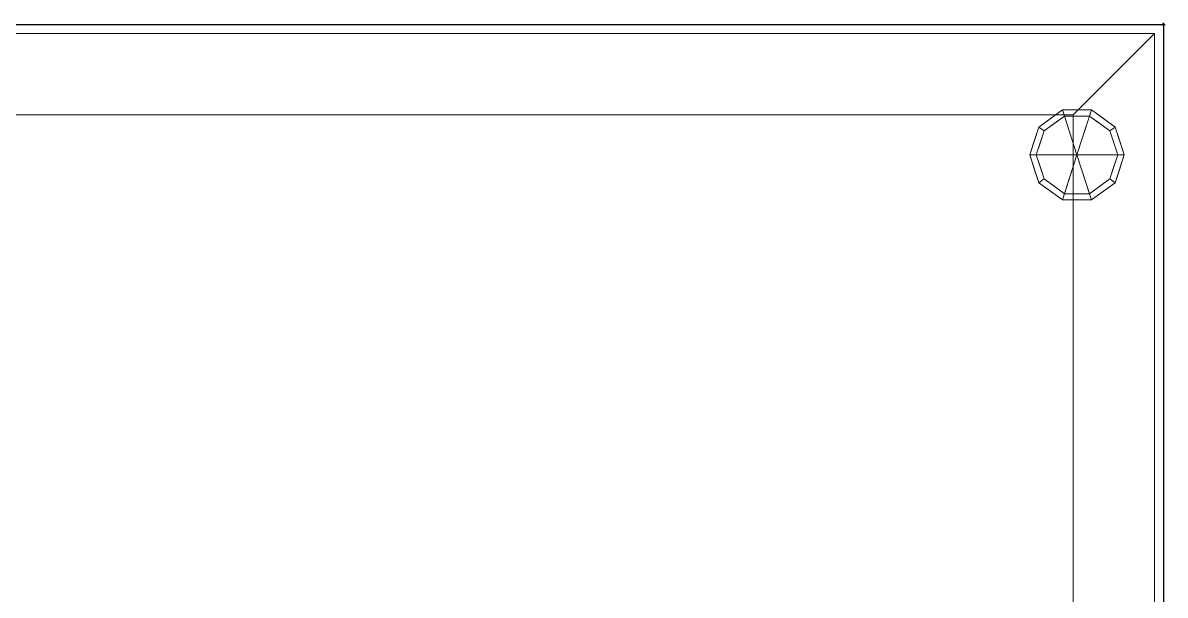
# Model space of a CAD drawing. Header units: millimetres. Extents: x -1 to 1401, y -701 to 1.
# Drawn here: x 700 to 1401, y -350 to 1 of the extents above; entities that cross this region are included whole.
import ezdxf

# ---------------------------------------------------------------- set-up
doc = ezdxf.new("R2010")
doc.units = ezdxf.units.MM
doc.header["$PDMODE"] = 34
for name, color, linetype in [('IQ_200_2D', 1, 'Continuous'), ('IQ_200_3D', 1, 'Continuous'), ('IQ_204_3D', 7, 'Continuous'), ('IQ_INS_3D', 3, 'Continuous')]:
    doc.layers.add(name, color=color, linetype=linetype)

msp = doc.modelspace()

# ---------------------------------------------------------------- linework, layer by layer
at = {"layer": 'IQ_200_2D'}
for p, q in [((0, 0), (1400, 0)), ((1400, 0), (1400, -700))]:
    msp.add_line(p, q, dxfattribs=at)
at = {"layer": 'IQ_INS_3D'}
msp.add_point((1400, 0), dxfattribs=at)

# ---------------------------------------------------------------- meshes
at = {"layer": 'IQ_200_3D', "lineweight": 9}
mesh = msp.add_polyface(dxfattribs=at)
corners = [(0, 0, 900), (0, -700, 900), (1400, -700, 900), (1400, 0, 900)]
mesh.append_faces([[corners[k] for k in face] for face in [(0, 1, 2, 3)]])
mesh = msp.add_polyface(dxfattribs=at)
corners = [(1400, -700, 850), (0, -700, 850), (0, 0, 850), (1400, 0, 850)]
mesh.append_faces([[corners[k] for k in face] for face in [(0, 1, 2, 3)]])
mesh = msp.add_polyface(dxfattribs=at)
corners = [(1400, 0, 900), (1400, 0, 850), (0, 0, 850), (0, 0, 900)]
mesh.append_faces([[corners[k] for k in face] for face in [(0, 1, 2, 3)]])
mesh = msp.add_polyface(dxfattribs=at)
corners = [(1394.5, -5.5, 850), (5.5, -5.5, 850), (5.5, -694.5, 850), (55.5, -694.5, 850), (55.5, -55.5, 850), (1344.5, -55.5, 850), (1344.5, -694.5, 850), (1394.5, -694.5, 850)]
mesh.append_faces([[corners[k] for k in face] for face in [(4, 1, 2, 3)]], dxfattribs={"vtx0": -1})
mesh.append_faces([[corners[k] for k in face] for face in [(7, 0, 5, 6)]], dxfattribs={"vtx1": -1})
mesh.append_faces([[corners[k] for k in face] for face in [(4, 5, 0, 1)]], dxfattribs={"vtx1": -1, "vtx3": -1})
mesh = msp.add_polyface(dxfattribs=at)
corners = [(1394.5, -694.5, 150), (5.5, -694.5, 150), (5.5, -5.5, 150), (1394.5, -5.5, 150)]
mesh.append_faces([[corners[k] for k in face] for face in [(0, 1, 2, 3)]])
mesh = msp.add_polyface(dxfattribs=at)
corners = [(1394.5, -5.5, 850), (1394.5, -5.5, 150), (5.5, -5.5, 150), (5.5, -5.5, 850)]
mesh.append_faces([[corners[k] for k in face] for face in [(0, 1, 2, 3)]])
mesh = msp.add_polyface(dxfattribs=at)
corners = [(1394.5, -694.5, 850), (1394.5, -694.5, 150), (1394.5, -5.5, 150), (1394.5, -5.5, 850)]
mesh.append_faces([[corners[k] for k in face] for face in [(0, 1, 2, 3)]])
mesh = msp.add_polyface(dxfattribs=at)
corners = [(1400, -700, 900), (1400, -700, 850), (1400, 0, 850), (1400, 0, 900)]
mesh.append_faces([[corners[k] for k in face] for face in [(0, 1, 2, 3)]])
mesh = msp.add_polyface(dxfattribs=at)
corners = [(55.5, -55.5, 200), (1344.5, -55.5, 200), (1344.5, -55.5, 850), (55.5, -55.5, 850)]
mesh.append_faces([[corners[k] for k in face] for face in [(0, 1, 2, 3)]])
mesh = msp.add_polyface(dxfattribs=at)
corners = [(55.5, -55.5, 200), (55.5, -694.5, 200), (1344.5, -694.5, 200), (1344.5, -55.5, 200)]
mesh.append_faces([[corners[k] for k in face] for face in [(0, 1, 2, 3)]])
mesh = msp.add_polyface(dxfattribs=at)
corners = [(1344.5, -55.5, 200), (1344.5, -694.5, 200), (1344.5, -694.5, 850), (1344.5, -55.5, 850)]
mesh.append_faces([[corners[k] for k in face] for face in [(0, 1, 2, 3)]])
at = {"layer": 'IQ_204_3D', "lineweight": 9}
mesh = msp.add_polyface(dxfattribs=at)
corners = [(1346.9, -80, 150), (1375.9, -80, 150), (1370.36, -62.95, 150), (1355.86, -52.42, 150), (1337.94, -52.42, 150), (1323.44, -62.95, 150), (1317.9, -80, 150)]
mesh.append_faces([[corners[k] for k in face] for face in [(0, 4, 5, 6)]], dxfattribs={"vtx0": -1})
mesh.append_faces([[corners[k] for k in face] for face in [(0, 3, 4)]], dxfattribs={"vtx0": -1, "vtx2": -1})
mesh.append_faces([[corners[k] for k in face] for face in [(0, 1, 2, 3)]], dxfattribs={"vtx3": -1})
mesh = msp.add_polyface(dxfattribs=at)
corners = [(1317.9, -80, 150), (1323.44, -62.95, 150), (1337.94, -52.42, 150), (1355.86, -52.42, 150), (1370.36, -62.95, 150), (1375.9, -80, 150), (1375.9, -80, 25), (1370.36, -62.95, 25), (1355.86, -52.42, 25), (1337.94, -52.42, 25), (1323.44, -62.95, 25), (1317.9, -80, 25), (1363.11, -57.69, 150), (1363.11, -57.69, 25), (1373.13, -71.48, 25), (1373.13, -71.48, 150), (1346.9, -52.42, 150), (1346.9, -52.42, 25), (1330.69, -57.69, 25), (1330.69, -57.69, 150), (1320.21, -72.88, 25), (1320.67, -71.48, 150), (1321.83, -67.92, 25)]
mesh.append_faces([[corners[k] for k in face] for face in [(22, 1, 10), (1, 22, 21)]], dxfattribs={"vtx0": -1, "vtx1": -1})
mesh.append_faces([[corners[k] for k in face] for face in [(20, 0, 21)]], dxfattribs={"vtx0": -1, "vtx2": -1})
mesh.append_faces([[corners[k] for k in face] for face in [(22, 20, 21)]], dxfattribs={"vtx1": -1, "vtx2": -1})
mesh.append_faces([[corners[k] for k in face] for face in [(2, 16, 17, 9), (13, 8, 3, 12), (4, 15, 14, 7), (7, 13, 12, 4), (9, 18, 19, 2), (16, 3, 8, 17), (1, 19, 18, 10)]], dxfattribs={"vtx1": -1, "vtx3": -1})
mesh.append_faces([[corners[k] for k in face] for face in [(5, 6, 14, 15), (20, 11, 0)]], dxfattribs={"vtx2": -1})
mesh = msp.add_polyface(dxfattribs=at)
corners = [(1317.9, -80, 25), (1323.44, -62.95, 25), (1337.94, -52.42, 25), (1355.86, -52.42, 25), (1370.36, -62.95, 25), (1375.9, -80, 25), (1371.9, -80, 25), (1367.13, -65.31, 25), (1354.63, -56.22, 25), (1339.17, -56.22, 25), (1326.67, -65.31, 25), (1321.9, -80, 25)]
mesh.append_faces([[corners[k] for k in face] for face in [(10, 1, 2, 9)]], dxfattribs={"vtx0": -1, "vtx2": -1})
mesh.append_faces([[corners[k] for k in face] for face in [(6, 7, 4, 5)]], dxfattribs={"vtx1": -1})
mesh.append_faces([[corners[k] for k in face] for face in [(8, 9, 2, 3), (7, 8, 3, 4)]], dxfattribs={"vtx1": -1, "vtx3": -1})
mesh.append_faces([[corners[k] for k in face] for face in [(11, 0, 1, 10)]], dxfattribs={"vtx2": -1})
mesh = msp.add_polyface(dxfattribs=at)
corners = [(1321.9, -80, 25), (1326.67, -65.31, 25), (1339.17, -56.22, 25), (1354.63, -56.22, 25), (1367.13, -65.31, 25), (1371.9, -80, 25), (1371.9, -80, 0), (1367.13, -65.31, 0), (1354.63, -56.22, 0), (1339.17, -56.22, 0), (1326.67, -65.31, 0), (1321.9, -80, 0), (1360.88, -60.76, 0), (1360.88, -60.76, 25), (1369.51, -72.65, 25), (1369.51, -72.65, 0), (1346.9, -56.22, 25), (1346.9, -56.22, 0), (1324.22, -72.87, 0), (1324.29, -72.65, 25), (1332.92, -60.76, 0), (1332.92, -60.76, 25)]
mesh.append_faces([[corners[k] for k in face] for face in [(15, 14, 5, 6)]], dxfattribs={"vtx0": -1})
mesh.append_faces([[corners[k] for k in face] for face in [(7, 4, 14, 15), (9, 2, 16, 17), (8, 3, 13, 12), (12, 13, 4, 7), (19, 10, 18), (17, 16, 3, 8), (10, 19, 1), (18, 0, 19)]], dxfattribs={"vtx0": -1, "vtx2": -1})
mesh.append_faces([[corners[k] for k in face] for face in [(21, 2, 9, 20), (1, 21, 20, 10)]], dxfattribs={"vtx1": -1, "vtx3": -1})
mesh.append_faces([[corners[k] for k in face] for face in [(18, 11, 0)]], dxfattribs={"vtx2": -1})
mesh = msp.add_polyface(dxfattribs=at)
corners = [(1321.9, -80, 0), (1326.67, -65.31, 0), (1339.17, -56.22, 0), (1354.63, -56.22, 0), (1367.13, -65.31, 0), (1371.9, -80, 0), (1346.9, -80, 0)]
mesh.append_faces([[corners[k] for k in face] for face in [(1, 2, 6, 0)]], dxfattribs={"vtx1": -1})
mesh.append_faces([[corners[k] for k in face] for face in [(2, 3, 6)]], dxfattribs={"vtx1": -1, "vtx2": -1})
mesh.append_faces([[corners[k] for k in face] for face in [(4, 5, 6, 3)]], dxfattribs={"vtx2": -1})
mesh = msp.add_polyface(dxfattribs=at)
corners = [(1346.9, -80, 150), (1317.9, -80, 150), (1323.44, -97.05, 150), (1337.94, -107.58, 150), (1355.86, -107.58, 150), (1370.36, -97.05, 150), (1375.9, -80, 150)]
mesh.append_faces([[corners[k] for k in face] for face in [(0, 4, 5, 6)]], dxfattribs={"vtx0": -1})
mesh.append_faces([[corners[k] for k in face] for face in [(4, 0, 3)]], dxfattribs={"vtx0": -1, "vtx1": -1})
mesh.append_faces([[corners[k] for k in face] for face in [(0, 1, 2, 3)]], dxfattribs={"vtx3": -1})
mesh = msp.add_polyface(dxfattribs=at)
corners = [(1375.9, -80, 150), (1370.36, -97.05, 150), (1355.86, -107.58, 150), (1337.94, -107.58, 150), (1323.44, -97.05, 150), (1317.9, -80, 150), (1317.9, -80, 25), (1323.44, -97.05, 25), (1337.94, -107.58, 25), (1355.86, -107.58, 25), (1370.36, -97.05, 25), (1375.9, -80, 25), (1320.21, -87.12, 150), (1320.67, -88.52, 25), (1330.69, -102.31, 25), (1330.69, -102.31, 150), (1346.9, -107.58, 150), (1346.9, -107.58, 25), (1363.11, -102.31, 25), (1363.11, -102.31, 150), (1373.59, -87.12, 25), (1373.13, -88.52, 150), (1321.83, -92.08, 150), (1371.97, -92.08, 25)]
mesh.append_faces([[corners[k] for k in face] for face in [(6, 12, 5)]], dxfattribs={"vtx0": -1})
mesh.append_faces([[corners[k] for k in face] for face in [(23, 1, 10), (22, 7, 4), (7, 22, 13), (1, 23, 21)]], dxfattribs={"vtx0": -1, "vtx1": -1})
mesh.append_faces([[corners[k] for k in face] for face in [(12, 6, 13), (20, 0, 21)]], dxfattribs={"vtx0": -1, "vtx2": -1})
mesh.append_faces([[corners[k] for k in face] for face in [(22, 12, 13), (23, 20, 21)]], dxfattribs={"vtx1": -1, "vtx2": -1})
mesh.append_faces([[corners[k] for k in face] for face in [(15, 4, 7, 14), (3, 15, 14, 8), (17, 9, 2, 16), (19, 2, 9, 18), (18, 10, 1, 19), (16, 3, 8, 17)]], dxfattribs={"vtx1": -1, "vtx3": -1})
mesh.append_faces([[corners[k] for k in face] for face in [(20, 11, 0)]], dxfattribs={"vtx2": -1})
mesh = msp.add_polyface(dxfattribs=at)
corners = [(1375.9, -80, 25), (1370.36, -97.05, 25), (1355.86, -107.58, 25), (1337.94, -107.58, 25), (1323.44, -97.05, 25), (1317.9, -80, 25), (1321.9, -80, 25), (1326.67, -94.69, 25), (1339.17, -103.78, 25), (1354.63, -103.78, 25), (1367.13, -94.69, 25), (1371.9, -80, 25)]
mesh.append_faces([[corners[k] for k in face] for face in [(1, 10, 11, 0)]], dxfattribs={"vtx0": -1})
mesh.append_faces([[corners[k] for k in face] for face in [(3, 8, 9, 2), (2, 9, 10, 1)]], dxfattribs={"vtx0": -1, "vtx2": -1})
mesh.append_faces([[corners[k] for k in face] for face in [(3, 4, 7, 8)]], dxfattribs={"vtx1": -1, "vtx3": -1})
mesh.append_faces([[corners[k] for k in face] for face in [(4, 5, 6, 7)]], dxfattribs={"vtx3": -1})
mesh = msp.add_polyface(dxfattribs=at)
corners = [(1371.9, -80, 25), (1367.13, -94.69, 25), (1354.63, -103.78, 25), (1339.17, -103.78, 25), (1326.67, -94.69, 25), (1321.9, -80, 25), (1321.9, -80, 0), (1326.67, -94.69, 0), (1339.17, -103.78, 0), (1354.63, -103.78, 0), (1367.13, -94.69, 0), (1371.9, -80, 0), (1324.22, -87.13, 0), (1324.29, -87.35, 25), (1332.92, -99.24, 25), (1332.92, -99.24, 0), (1346.9, -103.78, 25), (1346.9, -103.78, 0), (1369.58, -87.13, 0), (1369.51, -87.35, 25), (1360.88, -99.24, 25), (1360.88, -99.24, 0)]
mesh.append_faces([[corners[k] for k in face] for face in [(7, 13, 12)]], dxfattribs={"vtx0": -1, "vtx1": -1})
mesh.append_faces([[corners[k] for k in face] for face in [(15, 14, 4, 7), (14, 15, 8, 3), (12, 13, 5), (9, 2, 16), (19, 10, 18), (10, 19, 1), (20, 21, 10, 1), (2, 9, 21, 20), (18, 0, 19)]], dxfattribs={"vtx0": -1, "vtx2": -1})
mesh.append_faces([[corners[k] for k in face] for face in [(4, 13, 7), (8, 17, 3)]], dxfattribs={"vtx1": -1, "vtx2": -1})
mesh.append_faces([[corners[k] for k in face] for face in [(16, 3, 17, 9)]], dxfattribs={"vtx1": -1, "vtx3": -1})
mesh.append_faces([[corners[k] for k in face] for face in [(5, 6, 12), (18, 11, 0)]], dxfattribs={"vtx2": -1})
mesh = msp.add_polyface(dxfattribs=at)
corners = [(1371.9, -80, 0), (1367.13, -94.69, 0), (1354.63, -103.78, 0), (1339.17, -103.78, 0), (1326.67, -94.69, 0), (1321.9, -80, 0), (1346.9, -80, 0)]
mesh.append_faces([[corners[k] for k in face] for face in [(3, 6, 2)]], dxfattribs={"vtx0": -1, "vtx1": -1})
mesh.append_faces([[corners[k] for k in face] for face in [(1, 2, 6, 0)]], dxfattribs={"vtx1": -1})
mesh.append_faces([[corners[k] for k in face] for face in [(4, 5, 6, 3)]], dxfattribs={"vtx2": -1})

doc.saveas('drawing.dxf')
